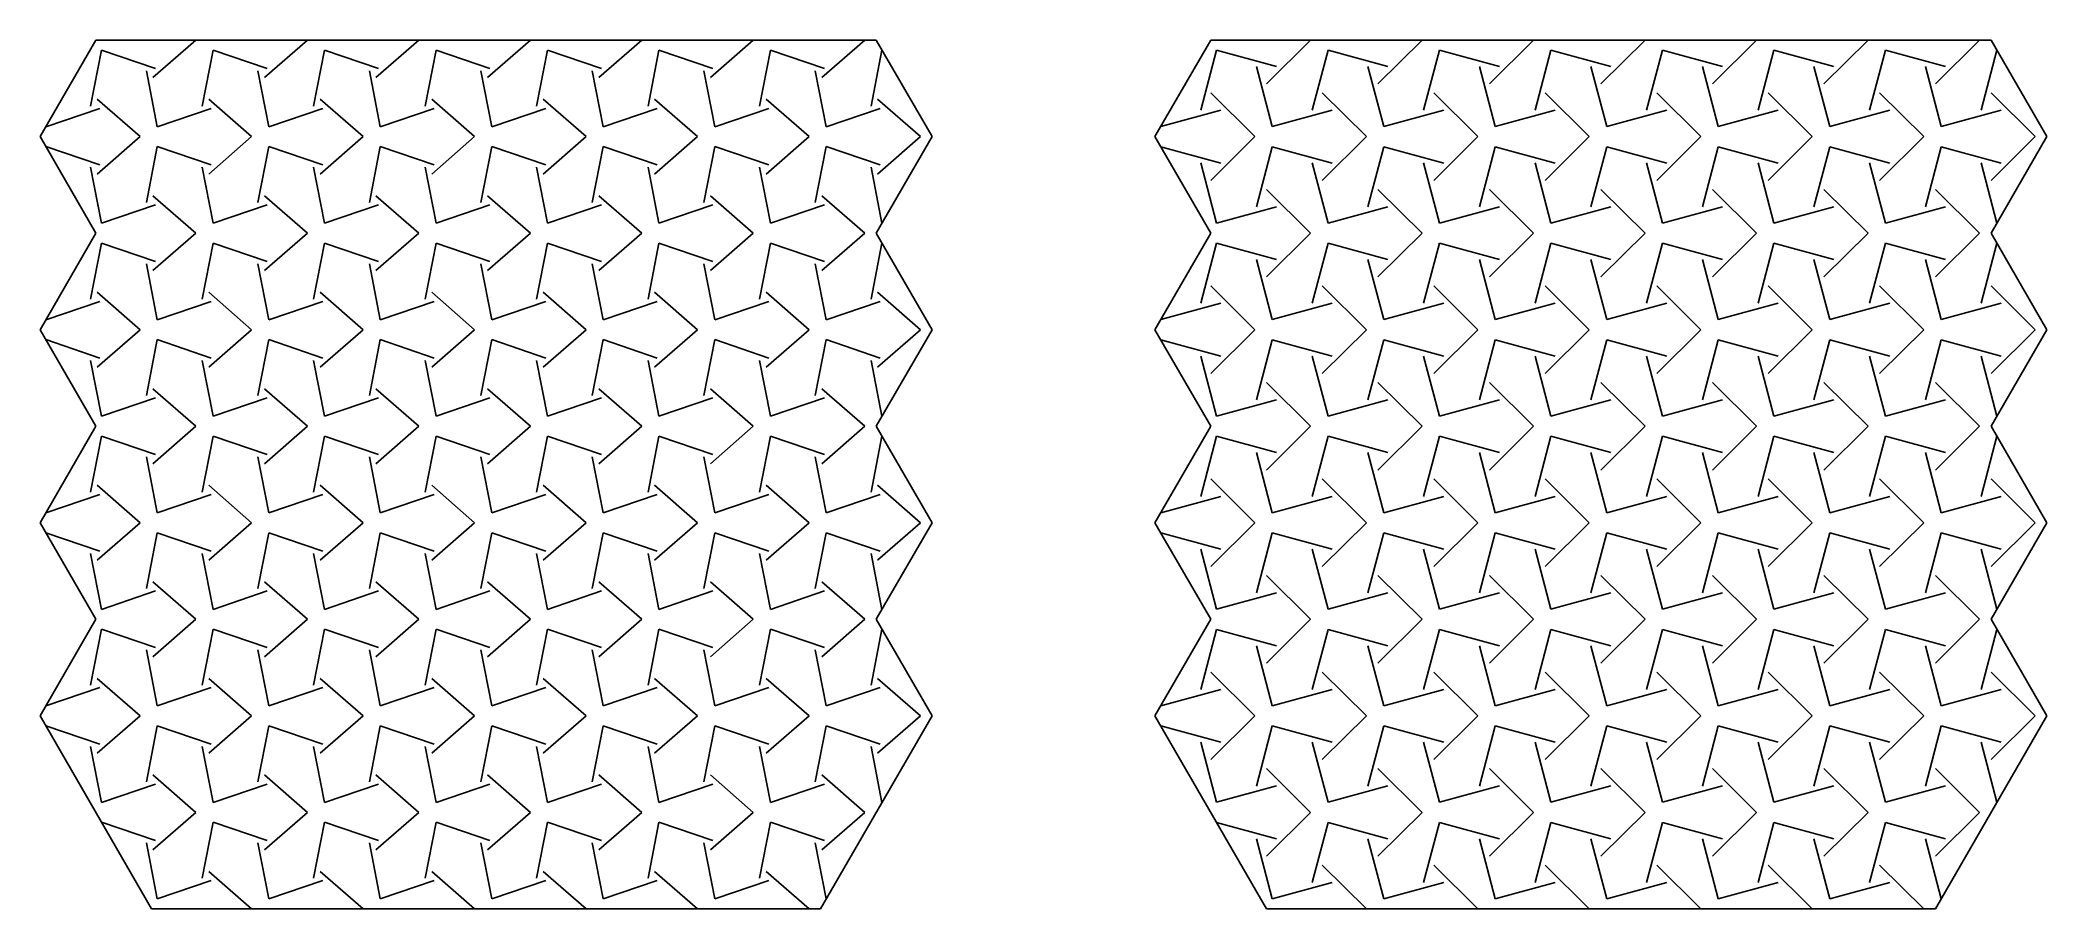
# Model space of a CAD drawing. Extents: x -340 to -160, y -39 to 39.
import ezdxf

# ---------------------------------------------------------------- set-up
doc = ezdxf.new("R2010")
doc.units = 0
doc.layers.add('DEFAULT', color=7, linetype='CONTINUOUS')

msp = doc.modelspace()

# ---------------------------------------------------------------- linework, layer by layer
at = {"layer": 'DEFAULT'}
for p, q in [((-340, 30.31), (-335, 38.97)), ((-334.49, 38.08), (-335.47, 33.06)), ((-335, 38.97), (-265, 38.97)), ((-329.65, 36.43), (-334.49, 38.08)), ((-326.03, 38.97), (-329.88, 35.61)), ((-324.49, 38.08), (-325.47, 33.06)), ((-319.65, 36.43), (-324.49, 38.08)), ((-316.03, 38.97), (-319.88, 35.61)), ((-314.49, 38.08), (-315.47, 33.06)), ((-309.65, 36.43), (-314.49, 38.08)), ((-306.03, 38.97), (-309.88, 35.61)), ((-304.49, 38.08), (-305.47, 33.06)), ((-299.65, 36.43), (-304.49, 38.08)), ((-296.03, 38.97), (-299.88, 35.61)), ((-294.49, 38.08), (-295.47, 33.06)), ((-289.65, 36.43), (-294.49, 38.08)), ((-286.03, 38.97), (-289.88, 35.61)), ((-284.49, 38.08), (-285.47, 33.06)), ((-279.65, 36.43), (-284.49, 38.08)), ((-276.03, 38.97), (-279.88, 35.61)), ((-274.49, 38.08), (-275.47, 33.06)), ((-269.65, 36.43), (-274.49, 38.08)), ((-266.03, 38.97), (-269.88, 35.61)), ((-264.49, 38.08), (-265.47, 33.06)), ((-265, 38.97), (-260, 30.31)), ((-240, 30.31), (-235, 38.97)), ((-235.9, 32.68), (-234.48, 38.07)), ((-235, 38.97), (-165, 38.97)), ((-234.48, 38.07), (-229.1, 36.6)), ((-226.04, 38.97), (-230, 35.04)), ((-225.9, 32.68), (-224.48, 38.07)), ((-224.48, 38.07), (-219.1, 36.6)), ((-216.04, 38.97), (-220, 35.04)), ((-215.9, 32.68), (-214.48, 38.07)), ((-214.48, 38.07), (-209.1, 36.6)), ((-206.04, 38.97), (-210, 35.04)), ((-205.9, 32.68), (-204.48, 38.07)), ((-204.48, 38.07), (-199.1, 36.6)), ((-196.04, 38.97), (-200, 35.04)), ((-195.9, 32.68), (-194.48, 38.07)), ((-194.48, 38.07), (-189.1, 36.6)), ((-186.04, 38.97), (-190, 35.04)), ((-185.9, 32.68), (-184.48, 38.07)), ((-184.48, 38.07), (-179.1, 36.6)), ((-176.04, 38.97), (-180, 35.04)), ((-175.9, 32.68), (-174.48, 38.07)), ((-174.48, 38.07), (-169.1, 36.6)), ((-166.04, 38.97), (-170, 35.04)), ((-164.48, 38.07), (-165.9, 32.68)), ((-165, 38.97), (-160, 30.31)), ((-329.49, 31.2), (-330.47, 36.22)), ((-319.49, 31.2), (-320.47, 36.22)), ((-309.49, 31.2), (-310.47, 36.22)), ((-299.49, 31.2), (-300.47, 36.22)), ((-289.49, 31.2), (-290.47, 36.22)), ((-279.49, 31.2), (-280.47, 36.22)), ((-269.49, 31.2), (-270.47, 36.22)), ((-230.9, 36.61), (-229.48, 31.22)), ((-220.9, 36.61), (-219.48, 31.22)), ((-210.9, 36.61), (-209.48, 31.22)), ((-200.9, 36.61), (-199.48, 31.22)), ((-190.9, 36.61), (-189.48, 31.22)), ((-180.9, 36.61), (-179.48, 31.22)), ((-170.9, 36.61), (-169.48, 31.22)), ((-231.04, 30.31), (-235, 34.24)), ((-221.04, 30.31), (-225, 34.24)), ((-211.04, 30.31), (-215, 34.24)), ((-201.04, 30.31), (-205, 34.24)), ((-191.04, 30.31), (-195, 34.24)), ((-181.04, 30.31), (-185, 34.24)), ((-171.04, 30.31), (-175, 34.24)), ((-161.04, 30.31), (-165, 34.24)), ((-339.49, 31.2), (-334.65, 32.85)), ((-334.88, 33.67), (-331.03, 30.31)), ((-324.65, 32.85), (-329.49, 31.2)), ((-324.88, 33.67), (-321.03, 30.31)), ((-314.65, 32.85), (-319.49, 31.2)), ((-314.88, 33.67), (-311.03, 30.31)), ((-304.65, 32.85), (-309.49, 31.2)), ((-304.88, 33.67), (-301.03, 30.31)), ((-294.65, 32.85), (-299.49, 31.2)), ((-294.88, 33.67), (-291.03, 30.31)), ((-284.65, 32.85), (-289.49, 31.2)), ((-284.88, 33.67), (-281.03, 30.31)), ((-274.65, 32.85), (-279.49, 31.2)), ((-274.88, 33.67), (-271.03, 30.31)), ((-264.65, 32.85), (-269.49, 31.2)), ((-264.88, 33.67), (-261.03, 30.31)), ((-239.48, 31.22), (-234.1, 32.68)), ((-229.48, 31.22), (-224.1, 32.68)), ((-219.48, 31.22), (-214.1, 32.68)), ((-209.48, 31.22), (-204.1, 32.68)), ((-199.48, 31.22), (-194.1, 32.68)), ((-189.48, 31.22), (-184.1, 32.68)), ((-179.48, 31.22), (-174.1, 32.68)), ((-169.48, 31.22), (-164.1, 32.68)), ((-335, 21.65), (-340, 30.31)), ((-339.49, 29.42), (-334.65, 27.77)), ((-331.03, 30.31), (-334.88, 26.95)), ((-329.49, 29.42), (-330.47, 24.4)), ((-324.65, 27.77), (-329.49, 29.42)), ((-321.03, 30.31), (-324.88, 26.95)), ((-319.49, 29.42), (-320.47, 24.4)), ((-314.65, 27.77), (-319.49, 29.42)), ((-311.03, 30.31), (-314.88, 26.95)), ((-309.49, 29.42), (-310.47, 24.4)), ((-304.65, 27.77), (-309.49, 29.42)), ((-301.03, 30.31), (-304.88, 26.95)), ((-299.49, 29.42), (-300.47, 24.4)), ((-294.65, 27.77), (-299.49, 29.42)), ((-291.03, 30.31), (-294.88, 26.95)), ((-289.49, 29.42), (-290.47, 24.4)), ((-284.65, 27.77), (-289.49, 29.42)), ((-281.03, 30.31), (-284.88, 26.95)), ((-279.49, 29.42), (-280.47, 24.4)), ((-274.65, 27.77), (-279.49, 29.42)), ((-271.03, 30.31), (-274.88, 26.95)), ((-269.49, 29.42), (-270.47, 24.4)), ((-264.65, 27.77), (-269.49, 29.42)), ((-260, 30.31), (-265, 21.65)), ((-261.03, 30.31), (-264.88, 26.95)), ((-235, 21.65), (-240, 30.31)), ((-239.48, 29.41), (-234.1, 27.94)), ((-235, 26.38), (-231.04, 30.31)), ((-230.9, 24.02), (-229.48, 29.41)), ((-229.48, 29.41), (-224.1, 27.94)), ((-225, 26.38), (-221.04, 30.31)), ((-220.9, 24.02), (-219.48, 29.41)), ((-219.48, 29.41), (-214.1, 27.94)), ((-215, 26.38), (-211.04, 30.31)), ((-210.9, 24.02), (-209.48, 29.41)), ((-209.48, 29.41), (-204.1, 27.94)), ((-205, 26.38), (-201.04, 30.31)), ((-200.9, 24.02), (-199.48, 29.41)), ((-199.48, 29.41), (-194.1, 27.94)), ((-195, 26.38), (-191.04, 30.31)), ((-190.9, 24.02), (-189.48, 29.41)), ((-189.48, 29.41), (-184.1, 27.94)), ((-185, 26.38), (-181.04, 30.31)), ((-180.9, 24.02), (-179.48, 29.41)), ((-179.48, 29.41), (-174.1, 27.94)), ((-175, 26.38), (-171.04, 30.31)), ((-170.9, 24.02), (-169.48, 29.41)), ((-169.48, 29.41), (-164.1, 27.94)), ((-160, 30.31), (-165, 21.65)), ((-165, 26.38), (-161.04, 30.31)), ((-334.49, 22.54), (-335.47, 27.56)), ((-324.49, 22.54), (-325.47, 27.56)), ((-314.49, 22.54), (-315.47, 27.56)), ((-304.49, 22.54), (-305.47, 27.56)), ((-294.49, 22.54), (-295.47, 27.56)), ((-284.49, 22.54), (-285.47, 27.56)), ((-274.49, 22.54), (-275.47, 27.56)), ((-264.49, 22.54), (-265.47, 27.56)), ((-235.9, 27.95), (-234.48, 22.56)), ((-225.9, 27.95), (-224.48, 22.56)), ((-215.9, 27.95), (-214.48, 22.56)), ((-205.9, 27.95), (-204.48, 22.56)), ((-195.9, 27.95), (-194.48, 22.56)), ((-185.9, 27.95), (-184.48, 22.56)), ((-175.9, 27.95), (-174.48, 22.56)), ((-164.48, 22.56), (-165.9, 27.95)), ((-226.04, 21.65), (-230, 25.58)), ((-216.04, 21.65), (-220, 25.58)), ((-206.04, 21.65), (-210, 25.58)), ((-196.04, 21.65), (-200, 25.58)), ((-186.04, 21.65), (-190, 25.58)), ((-176.04, 21.65), (-180, 25.58)), ((-166.04, 21.65), (-170, 25.58)), ((-329.65, 24.19), (-334.49, 22.54)), ((-329.88, 25.01), (-326.03, 21.65)), ((-319.65, 24.19), (-324.49, 22.54)), ((-319.88, 25.01), (-316.03, 21.65)), ((-309.65, 24.19), (-314.49, 22.54)), ((-309.88, 25.01), (-306.03, 21.65)), ((-299.65, 24.19), (-304.49, 22.54)), ((-299.88, 25.01), (-296.03, 21.65)), ((-289.65, 24.19), (-294.49, 22.54)), ((-289.88, 25.01), (-286.03, 21.65)), ((-279.65, 24.19), (-284.49, 22.54)), ((-279.88, 25.01), (-276.03, 21.65)), ((-269.65, 24.19), (-274.49, 22.54)), ((-269.88, 25.01), (-266.03, 21.65)), ((-234.48, 22.56), (-229.1, 24.02)), ((-224.48, 22.56), (-219.1, 24.02)), ((-214.48, 22.56), (-209.1, 24.02)), ((-204.48, 22.56), (-199.1, 24.02)), ((-194.48, 22.56), (-189.1, 24.02)), ((-184.48, 22.56), (-179.1, 24.02)), ((-174.48, 22.56), (-169.1, 24.02)), ((-340, 12.99), (-335, 21.65)), ((-326.03, 21.65), (-329.88, 18.29)), ((-316.03, 21.65), (-319.88, 18.29)), ((-306.03, 21.65), (-309.88, 18.29)), ((-296.03, 21.65), (-299.88, 18.29)), ((-286.03, 21.65), (-289.88, 18.29)), ((-276.03, 21.65), (-279.88, 18.29)), ((-266.03, 21.65), (-269.88, 18.29)), ((-265, 21.65), (-260, 12.99)), ((-240, 12.99), (-235, 21.65)), ((-230, 17.72), (-226.04, 21.65)), ((-220, 17.72), (-216.04, 21.65)), ((-210, 17.72), (-206.04, 21.65)), ((-200, 17.72), (-196.04, 21.65)), ((-190, 17.72), (-186.04, 21.65)), ((-180, 17.72), (-176.04, 21.65)), ((-170, 17.72), (-166.04, 21.65)), ((-165, 21.65), (-160, 12.99)), ((-334.49, 20.76), (-335.47, 15.74)), ((-329.65, 19.11), (-334.49, 20.76)), ((-324.49, 20.76), (-325.47, 15.74)), ((-319.65, 19.11), (-324.49, 20.76)), ((-314.49, 20.76), (-315.47, 15.74)), ((-309.65, 19.11), (-314.49, 20.76)), ((-304.49, 20.76), (-305.47, 15.74)), ((-299.65, 19.11), (-304.49, 20.76)), ((-294.49, 20.76), (-295.47, 15.74)), ((-289.65, 19.11), (-294.49, 20.76)), ((-284.49, 20.76), (-285.47, 15.74)), ((-279.65, 19.11), (-284.49, 20.76)), ((-274.49, 20.76), (-275.47, 15.74)), ((-269.65, 19.11), (-274.49, 20.76)), ((-264.49, 20.76), (-265.47, 15.74)), ((-235.9, 15.36), (-234.48, 20.75)), ((-234.48, 20.75), (-229.1, 19.28)), ((-225.9, 15.36), (-224.48, 20.75)), ((-224.48, 20.75), (-219.1, 19.28)), ((-215.9, 15.36), (-214.48, 20.75)), ((-214.48, 20.75), (-209.1, 19.28)), ((-205.9, 15.36), (-204.48, 20.75)), ((-204.48, 20.75), (-199.1, 19.28)), ((-195.9, 15.36), (-194.48, 20.75)), ((-194.48, 20.75), (-189.1, 19.28)), ((-185.9, 15.36), (-184.48, 20.75)), ((-184.48, 20.75), (-179.1, 19.28)), ((-175.9, 15.36), (-174.48, 20.75)), ((-174.48, 20.75), (-169.1, 19.28)), ((-164.48, 20.75), (-165.9, 15.36)), ((-329.49, 13.88), (-330.47, 18.9)), ((-319.49, 13.88), (-320.47, 18.9)), ((-309.49, 13.88), (-310.47, 18.9)), ((-299.49, 13.88), (-300.47, 18.9)), ((-289.49, 13.88), (-290.47, 18.9)), ((-279.49, 13.88), (-280.47, 18.9)), ((-269.49, 13.88), (-270.47, 18.9)), ((-230.9, 19.29), (-229.48, 13.9)), ((-220.9, 19.29), (-219.48, 13.9)), ((-210.9, 19.29), (-209.48, 13.9)), ((-200.9, 19.29), (-199.48, 13.9)), ((-190.9, 19.29), (-189.48, 13.9)), ((-180.9, 19.29), (-179.48, 13.9)), ((-170.9, 19.29), (-169.48, 13.9)), ((-334.88, 16.35), (-331.03, 12.99)), ((-324.88, 16.35), (-321.03, 12.99)), ((-314.88, 16.35), (-311.03, 12.99)), ((-304.88, 16.35), (-301.03, 12.99)), ((-294.88, 16.35), (-291.03, 12.99)), ((-284.88, 16.35), (-281.03, 12.99)), ((-274.88, 16.35), (-271.03, 12.99)), ((-264.88, 16.35), (-261.03, 12.99)), ((-231.04, 12.99), (-235, 16.92)), ((-221.04, 12.99), (-225, 16.92)), ((-211.04, 12.99), (-215, 16.92)), ((-201.04, 12.99), (-205, 16.92)), ((-191.04, 12.99), (-195, 16.92)), ((-181.04, 12.99), (-185, 16.92)), ((-171.04, 12.99), (-175, 16.92)), ((-161.04, 12.99), (-165, 16.92)), ((-339.49, 13.88), (-334.65, 15.53)), ((-324.65, 15.53), (-329.49, 13.88)), ((-314.65, 15.53), (-319.49, 13.88)), ((-304.65, 15.53), (-309.49, 13.88)), ((-294.65, 15.53), (-299.49, 13.88)), ((-284.65, 15.53), (-289.49, 13.88)), ((-274.65, 15.53), (-279.49, 13.88)), ((-264.65, 15.53), (-269.49, 13.88)), ((-239.48, 13.9), (-234.1, 15.36)), ((-229.48, 13.9), (-224.1, 15.36)), ((-219.48, 13.9), (-214.1, 15.36)), ((-209.48, 13.9), (-204.1, 15.36)), ((-199.48, 13.9), (-194.1, 15.36)), ((-189.48, 13.9), (-184.1, 15.36)), ((-179.48, 13.9), (-174.1, 15.36)), ((-169.48, 13.9), (-164.1, 15.36)), ((-335, 4.33), (-340, 12.99)), ((-331.03, 12.99), (-334.88, 9.63)), ((-321.03, 12.99), (-324.88, 9.63)), ((-311.03, 12.99), (-314.88, 9.63)), ((-301.03, 12.99), (-304.88, 9.63)), ((-291.03, 12.99), (-294.88, 9.63)), ((-281.03, 12.99), (-284.88, 9.63)), ((-271.03, 12.99), (-274.88, 9.63)), ((-260, 12.99), (-265, 4.33)), ((-261.03, 12.99), (-264.88, 9.63)), ((-235, 4.33), (-240, 12.99)), ((-235, 9.06), (-231.04, 12.99)), ((-225, 9.06), (-221.04, 12.99)), ((-215, 9.06), (-211.04, 12.99)), ((-205, 9.06), (-201.04, 12.99)), ((-195, 9.06), (-191.04, 12.99)), ((-185, 9.06), (-181.04, 12.99)), ((-175, 9.06), (-171.04, 12.99)), ((-160, 12.99), (-165, 4.33)), ((-165, 9.06), (-161.04, 12.99)), ((-339.49, 12.1), (-334.65, 10.45)), ((-329.49, 12.1), (-330.47, 7.08)), ((-324.65, 10.45), (-329.49, 12.1)), ((-319.49, 12.1), (-320.47, 7.08)), ((-314.65, 10.45), (-319.49, 12.1)), ((-309.49, 12.1), (-310.47, 7.08)), ((-304.65, 10.45), (-309.49, 12.1)), ((-299.49, 12.1), (-300.47, 7.08)), ((-294.65, 10.45), (-299.49, 12.1)), ((-289.49, 12.1), (-290.47, 7.08)), ((-284.65, 10.45), (-289.49, 12.1)), ((-279.49, 12.1), (-280.47, 7.08)), ((-274.65, 10.45), (-279.49, 12.1)), ((-269.49, 12.1), (-270.47, 7.08)), ((-264.65, 10.45), (-269.49, 12.1)), ((-239.48, 12.09), (-234.1, 10.62)), ((-230.9, 6.7), (-229.48, 12.09)), ((-229.48, 12.09), (-224.1, 10.62)), ((-220.9, 6.7), (-219.48, 12.09)), ((-219.48, 12.09), (-214.1, 10.62)), ((-210.9, 6.7), (-209.48, 12.09)), ((-209.48, 12.09), (-204.1, 10.62)), ((-200.9, 6.7), (-199.48, 12.09)), ((-199.48, 12.09), (-194.1, 10.62)), ((-190.9, 6.7), (-189.48, 12.09)), ((-189.48, 12.09), (-184.1, 10.62)), ((-180.9, 6.7), (-179.48, 12.09)), ((-179.48, 12.09), (-174.1, 10.62)), ((-170.9, 6.7), (-169.48, 12.09)), ((-169.48, 12.09), (-164.1, 10.62)), ((-334.49, 5.22), (-335.47, 10.24)), ((-324.49, 5.22), (-325.47, 10.24)), ((-314.49, 5.22), (-315.47, 10.24)), ((-304.49, 5.22), (-305.47, 10.24)), ((-294.49, 5.22), (-295.47, 10.24)), ((-284.49, 5.22), (-285.47, 10.24)), ((-274.49, 5.22), (-275.47, 10.24)), ((-264.49, 5.22), (-265.47, 10.24)), ((-235.9, 10.63), (-234.48, 5.24)), ((-225.9, 10.63), (-224.48, 5.24)), ((-215.9, 10.63), (-214.48, 5.24)), ((-205.9, 10.63), (-204.48, 5.24)), ((-195.9, 10.63), (-194.48, 5.24)), ((-185.9, 10.63), (-184.48, 5.24)), ((-175.9, 10.63), (-174.48, 5.24)), ((-164.48, 5.24), (-165.9, 10.63)), ((-329.88, 7.69), (-326.03, 4.33)), ((-319.88, 7.69), (-316.03, 4.33)), ((-309.88, 7.69), (-306.03, 4.33)), ((-299.88, 7.69), (-296.03, 4.33)), ((-289.88, 7.69), (-286.03, 4.33)), ((-279.88, 7.69), (-276.03, 4.33)), ((-269.88, 7.69), (-266.03, 4.33)), ((-226.04, 4.33), (-230, 8.26)), ((-216.04, 4.33), (-220, 8.26)), ((-206.04, 4.33), (-210, 8.26)), ((-196.04, 4.33), (-200, 8.26)), ((-186.04, 4.33), (-190, 8.26)), ((-176.04, 4.33), (-180, 8.26)), ((-166.04, 4.33), (-170, 8.26)), ((-329.65, 6.87), (-334.49, 5.22)), ((-319.65, 6.87), (-324.49, 5.22)), ((-309.65, 6.87), (-314.49, 5.22)), ((-299.65, 6.87), (-304.49, 5.22)), ((-289.65, 6.87), (-294.49, 5.22)), ((-279.65, 6.87), (-284.49, 5.22)), ((-269.65, 6.87), (-274.49, 5.22)), ((-234.48, 5.24), (-229.1, 6.7)), ((-224.48, 5.24), (-219.1, 6.7)), ((-214.48, 5.24), (-209.1, 6.7)), ((-204.48, 5.24), (-199.1, 6.7)), ((-194.48, 5.24), (-189.1, 6.7)), ((-184.48, 5.24), (-179.1, 6.7)), ((-174.48, 5.24), (-169.1, 6.7)), ((-340, -4.33), (-335, 4.33)), ((-326.03, 4.33), (-329.88, 0.97)), ((-316.03, 4.33), (-319.88, 0.97)), ((-306.03, 4.33), (-309.88, 0.97)), ((-296.03, 4.33), (-299.88, 0.97)), ((-286.03, 4.33), (-289.88, 0.97)), ((-276.03, 4.33), (-279.88, 0.97)), ((-266.03, 4.33), (-269.88, 0.97)), ((-265, 4.33), (-260, -4.33)), ((-240, -4.33), (-235, 4.33)), ((-230, 0.4), (-226.04, 4.33)), ((-220, 0.4), (-216.04, 4.33)), ((-210, 0.4), (-206.04, 4.33)), ((-200, 0.4), (-196.04, 4.33)), ((-190, 0.4), (-186.04, 4.33)), ((-180, 0.4), (-176.04, 4.33)), ((-170, 0.4), (-166.04, 4.33)), ((-165, 4.33), (-160, -4.33)), ((-334.49, 3.44), (-335.47, -1.58)), ((-329.65, 1.79), (-334.49, 3.44)), ((-324.49, 3.44), (-325.47, -1.58)), ((-319.65, 1.79), (-324.49, 3.44)), ((-314.49, 3.44), (-315.47, -1.58)), ((-309.65, 1.79), (-314.49, 3.44)), ((-304.49, 3.44), (-305.47, -1.58)), ((-299.65, 1.79), (-304.49, 3.44)), ((-294.49, 3.44), (-295.47, -1.58)), ((-289.65, 1.79), (-294.49, 3.44)), ((-284.49, 3.44), (-285.47, -1.58)), ((-279.65, 1.79), (-284.49, 3.44)), ((-274.49, 3.44), (-275.47, -1.58)), ((-269.65, 1.79), (-274.49, 3.44)), ((-264.49, 3.44), (-265.47, -1.58)), ((-235.9, -1.97), (-234.48, 3.43)), ((-234.48, 3.43), (-229.1, 1.96)), ((-230.9, 1.97), (-229.48, -3.43)), ((-225.9, -1.97), (-224.48, 3.43)), ((-224.48, 3.43), (-219.1, 1.96)), ((-220.9, 1.97), (-219.48, -3.43)), ((-215.9, -1.97), (-214.48, 3.43)), ((-214.48, 3.43), (-209.1, 1.96)), ((-210.9, 1.97), (-209.48, -3.43)), ((-205.9, -1.97), (-204.48, 3.43)), ((-204.48, 3.43), (-199.1, 1.96)), ((-200.9, 1.97), (-199.48, -3.43)), ((-195.9, -1.97), (-194.48, 3.43)), ((-194.48, 3.43), (-189.1, 1.96)), ((-190.9, 1.97), (-189.48, -3.43)), ((-185.9, -1.97), (-184.48, 3.43)), ((-184.48, 3.43), (-179.1, 1.96)), ((-180.9, 1.97), (-179.48, -3.43)), ((-175.9, -1.97), (-174.48, 3.43)), ((-174.48, 3.43), (-169.1, 1.96)), ((-170.9, 1.97), (-169.48, -3.43)), ((-164.48, 3.43), (-165.9, -1.97)), ((-329.49, -3.44), (-330.47, 1.58)), ((-319.49, -3.44), (-320.47, 1.58)), ((-309.49, -3.44), (-310.47, 1.58)), ((-299.49, -3.44), (-300.47, 1.58)), ((-289.49, -3.44), (-290.47, 1.58)), ((-279.49, -3.44), (-280.47, 1.58)), ((-269.49, -3.44), (-270.47, 1.58)), ((-339.49, -3.44), (-334.65, -1.79)), ((-334.88, -0.97), (-331.03, -4.33)), ((-324.65, -1.79), (-329.49, -3.44)), ((-324.88, -0.97), (-321.03, -4.33)), ((-314.65, -1.79), (-319.49, -3.44)), ((-314.88, -0.97), (-311.03, -4.33)), ((-304.65, -1.79), (-309.49, -3.44)), ((-304.88, -0.97), (-301.03, -4.33)), ((-294.65, -1.79), (-299.49, -3.44)), ((-294.88, -0.97), (-291.03, -4.33)), ((-284.65, -1.79), (-289.49, -3.44)), ((-284.88, -0.97), (-281.03, -4.33)), ((-274.65, -1.79), (-279.49, -3.44)), ((-274.88, -0.97), (-271.03, -4.33)), ((-264.65, -1.79), (-269.49, -3.44)), ((-264.88, -0.97), (-261.03, -4.33)), ((-231.04, -4.33), (-235, -0.4)), ((-221.04, -4.33), (-225, -0.4)), ((-211.04, -4.33), (-215, -0.4)), ((-201.04, -4.33), (-205, -0.4)), ((-191.04, -4.33), (-195, -0.4)), ((-181.04, -4.33), (-185, -0.4)), ((-171.04, -4.33), (-175, -0.4)), ((-161.04, -4.33), (-165, -0.4)), ((-239.48, -3.43), (-234.1, -1.96)), ((-229.48, -3.43), (-224.1, -1.96)), ((-219.48, -3.43), (-214.1, -1.96)), ((-209.48, -3.43), (-204.1, -1.96)), ((-199.48, -3.43), (-194.1, -1.96)), ((-189.48, -3.43), (-184.1, -1.96)), ((-179.48, -3.43), (-174.1, -1.96)), ((-169.48, -3.43), (-164.1, -1.96)), ((-335, -12.99), (-340, -4.33)), ((-339.49, -5.22), (-334.65, -6.87)), ((-331.03, -4.33), (-334.88, -7.69)), ((-329.49, -5.22), (-330.47, -10.24)), ((-324.65, -6.87), (-329.49, -5.22)), ((-321.03, -4.33), (-324.88, -7.69)), ((-319.49, -5.22), (-320.47, -10.24)), ((-314.65, -6.87), (-319.49, -5.22)), ((-311.03, -4.33), (-314.88, -7.69)), ((-309.49, -5.22), (-310.47, -10.24)), ((-304.65, -6.87), (-309.49, -5.22)), ((-301.03, -4.33), (-304.88, -7.69)), ((-299.49, -5.22), (-300.47, -10.24)), ((-294.65, -6.87), (-299.49, -5.22)), ((-291.03, -4.33), (-294.88, -7.69)), ((-289.49, -5.22), (-290.47, -10.24)), ((-284.65, -6.87), (-289.49, -5.22)), ((-281.03, -4.33), (-284.88, -7.69)), ((-279.49, -5.22), (-280.47, -10.24)), ((-274.65, -6.87), (-279.49, -5.22)), ((-271.03, -4.33), (-274.88, -7.69)), ((-269.49, -5.22), (-270.47, -10.24)), ((-264.65, -6.87), (-269.49, -5.22)), ((-260, -4.33), (-265, -12.99)), ((-261.03, -4.33), (-264.88, -7.69)), ((-235, -12.99), (-240, -4.33)), ((-239.48, -5.24), (-234.1, -6.7)), ((-235, -8.26), (-231.04, -4.33)), ((-230.9, -10.63), (-229.48, -5.24)), ((-229.48, -5.24), (-224.1, -6.7)), ((-225, -8.26), (-221.04, -4.33)), ((-220.9, -10.63), (-219.48, -5.24)), ((-219.48, -5.24), (-214.1, -6.7)), ((-215, -8.26), (-211.04, -4.33)), ((-210.9, -10.63), (-209.48, -5.24)), ((-209.48, -5.24), (-204.1, -6.7)), ((-205, -8.26), (-201.04, -4.33)), ((-200.9, -10.63), (-199.48, -5.24)), ((-199.48, -5.24), (-194.1, -6.7)), ((-195, -8.26), (-191.04, -4.33)), ((-190.9, -10.63), (-189.48, -5.24)), ((-189.48, -5.24), (-184.1, -6.7)), ((-185, -8.26), (-181.04, -4.33)), ((-180.9, -10.63), (-179.48, -5.24)), ((-179.48, -5.24), (-174.1, -6.7)), ((-175, -8.26), (-171.04, -4.33)), ((-170.9, -10.63), (-169.48, -5.24)), ((-169.48, -5.24), (-164.1, -6.7)), ((-160, -4.33), (-165, -12.99)), ((-165, -8.26), (-161.04, -4.33)), ((-334.49, -12.1), (-335.47, -7.08)), ((-324.49, -12.1), (-325.47, -7.08)), ((-314.49, -12.1), (-315.47, -7.08)), ((-304.49, -12.1), (-305.47, -7.08)), ((-294.49, -12.1), (-295.47, -7.08)), ((-284.49, -12.1), (-285.47, -7.08)), ((-274.49, -12.1), (-275.47, -7.08)), ((-264.49, -12.1), (-265.47, -7.08)), ((-235.9, -6.7), (-234.48, -12.09)), ((-225.9, -6.7), (-224.48, -12.09)), ((-215.9, -6.7), (-214.48, -12.09)), ((-205.9, -6.7), (-204.48, -12.09)), ((-195.9, -6.7), (-194.48, -12.09)), ((-185.9, -6.7), (-184.48, -12.09)), ((-175.9, -6.7), (-174.48, -12.09)), ((-164.48, -12.09), (-165.9, -6.7)), ((-329.65, -10.45), (-334.49, -12.1)), ((-329.88, -9.63), (-326.03, -12.99)), ((-319.65, -10.45), (-324.49, -12.1)), ((-319.88, -9.63), (-316.03, -12.99)), ((-309.65, -10.45), (-314.49, -12.1)), ((-309.88, -9.63), (-306.03, -12.99)), ((-299.65, -10.45), (-304.49, -12.1)), ((-299.88, -9.63), (-296.03, -12.99)), ((-289.65, -10.45), (-294.49, -12.1)), ((-289.88, -9.63), (-286.03, -12.99)), ((-279.65, -10.45), (-284.49, -12.1)), ((-279.88, -9.63), (-276.03, -12.99)), ((-269.65, -10.45), (-274.49, -12.1)), ((-269.88, -9.63), (-266.03, -12.99)), ((-234.48, -12.09), (-229.1, -10.62)), ((-226.04, -12.99), (-230, -9.06)), ((-224.48, -12.09), (-219.1, -10.62)), ((-216.04, -12.99), (-220, -9.06)), ((-214.48, -12.09), (-209.1, -10.62)), ((-206.04, -12.99), (-210, -9.06)), ((-204.48, -12.09), (-199.1, -10.62)), ((-196.04, -12.99), (-200, -9.06)), ((-194.48, -12.09), (-189.1, -10.62)), ((-186.04, -12.99), (-190, -9.06)), ((-184.48, -12.09), (-179.1, -10.62)), ((-176.04, -12.99), (-180, -9.06)), ((-174.48, -12.09), (-169.1, -10.62)), ((-166.04, -12.99), (-170, -9.06)), ((-340, -21.65), (-335, -12.99)), ((-334.49, -13.88), (-335.47, -18.9)), ((-329.65, -15.53), (-334.49, -13.88)), ((-326.03, -12.99), (-329.88, -16.35)), ((-324.49, -13.88), (-325.47, -18.9)), ((-319.65, -15.53), (-324.49, -13.88)), ((-316.03, -12.99), (-319.88, -16.35)), ((-314.49, -13.88), (-315.47, -18.9)), ((-309.65, -15.53), (-314.49, -13.88)), ((-306.03, -12.99), (-309.88, -16.35)), ((-304.49, -13.88), (-305.47, -18.9)), ((-299.65, -15.53), (-304.49, -13.88)), ((-296.03, -12.99), (-299.88, -16.35)), ((-294.49, -13.88), (-295.47, -18.9)), ((-289.65, -15.53), (-294.49, -13.88)), ((-286.03, -12.99), (-289.88, -16.35)), ((-284.49, -13.88), (-285.47, -18.9)), ((-279.65, -15.53), (-284.49, -13.88)), ((-276.03, -12.99), (-279.88, -16.35)), ((-274.49, -13.88), (-275.47, -18.9)), ((-269.65, -15.53), (-274.49, -13.88)), ((-266.03, -12.99), (-269.88, -16.35)), ((-264.49, -13.88), (-265.47, -18.9)), ((-265, -12.99), (-260, -21.65)), ((-240, -21.65), (-235, -12.99)), ((-235.9, -19.29), (-234.48, -13.9)), ((-234.48, -13.9), (-229.1, -15.36)), ((-230, -16.92), (-226.04, -12.99)), ((-225.9, -19.29), (-224.48, -13.9)), ((-224.48, -13.9), (-219.1, -15.36)), ((-220, -16.92), (-216.04, -12.99)), ((-215.9, -19.29), (-214.48, -13.9)), ((-214.48, -13.9), (-209.1, -15.36)), ((-210, -16.92), (-206.04, -12.99)), ((-205.9, -19.29), (-204.48, -13.9)), ((-204.48, -13.9), (-199.1, -15.36)), ((-200, -16.92), (-196.04, -12.99)), ((-195.9, -19.29), (-194.48, -13.9)), ((-194.48, -13.9), (-189.1, -15.36)), ((-190, -16.92), (-186.04, -12.99)), ((-185.9, -19.29), (-184.48, -13.9)), ((-184.48, -13.9), (-179.1, -15.36)), ((-180, -16.92), (-176.04, -12.99)), ((-175.9, -19.29), (-174.48, -13.9)), ((-174.48, -13.9), (-169.1, -15.36)), ((-170, -16.92), (-166.04, -12.99)), ((-164.48, -13.9), (-165.9, -19.29)), ((-165, -12.99), (-160, -21.65)), ((-329.49, -20.76), (-330.47, -15.74)), ((-319.49, -20.76), (-320.47, -15.74)), ((-309.49, -20.76), (-310.47, -15.74)), ((-299.49, -20.76), (-300.47, -15.74)), ((-289.49, -20.76), (-290.47, -15.74)), ((-279.49, -20.76), (-280.47, -15.74)), ((-269.49, -20.76), (-270.47, -15.74)), ((-230.9, -15.36), (-229.48, -20.75)), ((-220.9, -15.36), (-219.48, -20.75)), ((-210.9, -15.36), (-209.48, -20.75)), ((-200.9, -15.36), (-199.48, -20.75)), ((-190.9, -15.36), (-189.48, -20.75)), ((-180.9, -15.36), (-179.48, -20.75)), ((-170.9, -15.36), (-169.48, -20.75)), ((-231.04, -21.65), (-235, -17.72)), ((-221.04, -21.65), (-225, -17.72)), ((-211.04, -21.65), (-215, -17.72)), ((-201.04, -21.65), (-205, -17.72)), ((-191.04, -21.65), (-195, -17.72)), ((-181.04, -21.65), (-185, -17.72)), ((-171.04, -21.65), (-175, -17.72)), ((-161.04, -21.65), (-165, -17.72)), ((-339.49, -20.76), (-334.65, -19.11)), ((-334.88, -18.29), (-331.03, -21.65)), ((-324.65, -19.11), (-329.49, -20.76)), ((-324.88, -18.29), (-321.03, -21.65)), ((-314.65, -19.11), (-319.49, -20.76)), ((-314.88, -18.29), (-311.03, -21.65)), ((-304.65, -19.11), (-309.49, -20.76)), ((-304.88, -18.29), (-301.03, -21.65)), ((-294.65, -19.11), (-299.49, -20.76)), ((-294.88, -18.29), (-291.03, -21.65)), ((-284.65, -19.11), (-289.49, -20.76)), ((-284.88, -18.29), (-281.03, -21.65)), ((-274.65, -19.11), (-279.49, -20.76)), ((-274.88, -18.29), (-271.03, -21.65)), ((-264.65, -19.11), (-269.49, -20.76)), ((-264.88, -18.29), (-261.03, -21.65)), ((-239.48, -20.75), (-234.1, -19.28)), ((-229.48, -20.75), (-224.1, -19.28)), ((-219.48, -20.75), (-214.1, -19.28)), ((-209.48, -20.75), (-204.1, -19.28)), ((-199.48, -20.75), (-194.1, -19.28)), ((-189.48, -20.75), (-184.1, -19.28)), ((-179.48, -20.75), (-174.1, -19.28)), ((-169.48, -20.75), (-164.1, -19.28)), ((-330, -38.97), (-340, -21.65)), ((-339.49, -22.54), (-334.65, -24.19)), ((-331.03, -21.65), (-334.88, -25.01)), ((-329.49, -22.54), (-330.47, -27.56)), ((-324.65, -24.19), (-329.49, -22.54)), ((-321.03, -21.65), (-324.88, -25.01)), ((-319.49, -22.54), (-320.47, -27.56)), ((-314.65, -24.19), (-319.49, -22.54)), ((-311.03, -21.65), (-314.88, -25.01)), ((-309.49, -22.54), (-310.47, -27.56)), ((-304.65, -24.19), (-309.49, -22.54)), ((-301.03, -21.65), (-304.88, -25.01)), ((-299.49, -22.54), (-300.47, -27.56)), ((-294.65, -24.19), (-299.49, -22.54)), ((-291.03, -21.65), (-294.88, -25.01)), ((-289.49, -22.54), (-290.47, -27.56)), ((-284.65, -24.19), (-289.49, -22.54)), ((-281.03, -21.65), (-284.88, -25.01)), ((-279.49, -22.54), (-280.47, -27.56)), ((-274.65, -24.19), (-279.49, -22.54)), ((-271.03, -21.65), (-274.88, -25.01)), ((-269.49, -22.54), (-270.47, -27.56)), ((-260, -21.65), (-270, -38.97)), ((-264.65, -24.19), (-269.49, -22.54)), ((-261.03, -21.65), (-264.88, -25.01)), ((-230, -38.97), (-240, -21.65)), ((-239.48, -22.56), (-234.1, -24.02)), ((-235, -25.58), (-231.04, -21.65)), ((-230.9, -27.95), (-229.48, -22.56)), ((-229.48, -22.56), (-224.1, -24.02)), ((-225, -25.58), (-221.04, -21.65)), ((-220.9, -27.95), (-219.48, -22.56)), ((-219.48, -22.56), (-214.1, -24.02)), ((-215, -25.58), (-211.04, -21.65)), ((-210.9, -27.95), (-209.48, -22.56)), ((-209.48, -22.56), (-204.1, -24.02)), ((-205, -25.58), (-201.04, -21.65)), ((-200.9, -27.95), (-199.48, -22.56)), ((-199.48, -22.56), (-194.1, -24.02)), ((-195, -25.58), (-191.04, -21.65)), ((-190.9, -27.95), (-189.48, -22.56)), ((-189.48, -22.56), (-184.1, -24.02)), ((-185, -25.58), (-181.04, -21.65)), ((-180.9, -27.95), (-179.48, -22.56)), ((-179.48, -22.56), (-174.1, -24.02)), ((-175, -25.58), (-171.04, -21.65)), ((-170.9, -27.95), (-169.48, -22.56)), ((-160, -21.65), (-170, -38.97)), ((-169.48, -22.56), (-164.1, -24.02)), ((-165, -25.58), (-161.04, -21.65)), ((-334.49, -29.42), (-335.47, -24.4)), ((-324.49, -29.42), (-325.47, -24.4)), ((-314.49, -29.42), (-315.47, -24.4)), ((-304.49, -29.42), (-305.47, -24.4)), ((-294.49, -29.42), (-295.47, -24.4)), ((-284.49, -29.42), (-285.47, -24.4)), ((-274.49, -29.42), (-275.47, -24.4)), ((-264.49, -29.42), (-265.47, -24.4)), ((-235.9, -24.02), (-234.48, -29.41)), ((-225.9, -24.02), (-224.48, -29.41)), ((-215.9, -24.02), (-214.48, -29.41)), ((-205.9, -24.02), (-204.48, -29.41)), ((-195.9, -24.02), (-194.48, -29.41)), ((-185.9, -24.02), (-184.48, -29.41)), ((-175.9, -24.02), (-174.48, -29.41)), ((-164.48, -29.41), (-165.9, -24.02)), ((-329.88, -26.95), (-326.03, -30.31)), ((-319.88, -26.95), (-316.03, -30.31)), ((-309.88, -26.95), (-306.03, -30.31)), ((-299.88, -26.95), (-296.03, -30.31)), ((-289.88, -26.95), (-286.03, -30.31)), ((-279.88, -26.95), (-276.03, -30.31)), ((-269.88, -26.95), (-266.03, -30.31)), ((-226.04, -30.31), (-230, -26.38)), ((-216.04, -30.31), (-220, -26.38)), ((-206.04, -30.31), (-210, -26.38)), ((-196.04, -30.31), (-200, -26.38)), ((-186.04, -30.31), (-190, -26.38)), ((-176.04, -30.31), (-180, -26.38)), ((-166.04, -30.31), (-170, -26.38)), ((-329.65, -27.77), (-334.49, -29.42)), ((-319.65, -27.77), (-324.49, -29.42)), ((-309.65, -27.77), (-314.49, -29.42)), ((-299.65, -27.77), (-304.49, -29.42)), ((-289.65, -27.77), (-294.49, -29.42)), ((-279.65, -27.77), (-284.49, -29.42)), ((-269.65, -27.77), (-274.49, -29.42)), ((-234.48, -29.41), (-229.1, -27.94)), ((-224.48, -29.41), (-219.1, -27.94)), ((-214.48, -29.41), (-209.1, -27.94)), ((-204.48, -29.41), (-199.1, -27.94)), ((-194.48, -29.41), (-189.1, -27.94)), ((-184.48, -29.41), (-179.1, -27.94)), ((-174.48, -29.41), (-169.1, -27.94)), ((-326.03, -30.31), (-329.88, -33.67)), ((-316.03, -30.31), (-319.88, -33.67)), ((-306.03, -30.31), (-309.88, -33.67)), ((-296.03, -30.31), (-299.88, -33.67)), ((-286.03, -30.31), (-289.88, -33.67)), ((-276.03, -30.31), (-279.88, -33.67)), ((-266.03, -30.31), (-269.88, -33.67)), ((-230, -34.24), (-226.04, -30.31)), ((-220, -34.24), (-216.04, -30.31)), ((-210, -34.24), (-206.04, -30.31)), ((-200, -34.24), (-196.04, -30.31)), ((-190, -34.24), (-186.04, -30.31)), ((-180, -34.24), (-176.04, -30.31)), ((-170, -34.24), (-166.04, -30.31)), ((-334.49, -31.2), (-329.65, -32.85)), ((-324.49, -31.2), (-325.47, -36.22)), ((-319.65, -32.85), (-324.49, -31.2)), ((-314.49, -31.2), (-315.47, -36.22)), ((-309.65, -32.85), (-314.49, -31.2)), ((-304.49, -31.2), (-305.47, -36.22)), ((-299.65, -32.85), (-304.49, -31.2)), ((-294.49, -31.2), (-295.47, -36.22)), ((-289.65, -32.85), (-294.49, -31.2)), ((-284.49, -31.2), (-285.47, -36.22)), ((-279.65, -32.85), (-284.49, -31.2)), ((-274.49, -31.2), (-275.47, -36.22)), ((-269.65, -32.85), (-274.49, -31.2)), ((-234.48, -31.22), (-229.1, -32.68)), ((-225.9, -36.61), (-224.48, -31.22)), ((-224.48, -31.22), (-219.1, -32.68)), ((-215.9, -36.61), (-214.48, -31.22)), ((-214.48, -31.22), (-209.1, -32.68)), ((-205.9, -36.61), (-204.48, -31.22)), ((-204.48, -31.22), (-199.1, -32.68)), ((-195.9, -36.61), (-194.48, -31.22)), ((-194.48, -31.22), (-189.1, -32.68)), ((-185.9, -36.61), (-184.48, -31.22)), ((-184.48, -31.22), (-179.1, -32.68)), ((-175.9, -36.61), (-174.48, -31.22)), ((-174.48, -31.22), (-169.1, -32.68)), ((-329.49, -38.08), (-330.47, -33.06)), ((-319.49, -38.08), (-320.47, -33.06)), ((-309.49, -38.08), (-310.47, -33.06)), ((-299.49, -38.08), (-300.47, -33.06)), ((-289.49, -38.08), (-290.47, -33.06)), ((-279.49, -38.08), (-280.47, -33.06)), ((-269.49, -38.08), (-270.47, -33.06)), ((-230.9, -32.68), (-229.48, -38.07)), ((-220.9, -32.68), (-219.48, -38.07)), ((-210.9, -32.68), (-209.48, -38.07)), ((-200.9, -32.68), (-199.48, -38.07)), ((-190.9, -32.68), (-189.48, -38.07)), ((-180.9, -32.68), (-179.48, -38.07)), ((-169.48, -38.07), (-170.9, -32.68)), ((-321.03, -38.97), (-324.88, -35.61)), ((-311.03, -38.97), (-314.88, -35.61)), ((-301.03, -38.97), (-304.88, -35.61)), ((-291.03, -38.97), (-294.88, -35.61)), ((-281.03, -38.97), (-284.88, -35.61)), ((-271.03, -38.97), (-274.88, -35.61)), ((-221.04, -38.97), (-225, -35.04)), ((-211.04, -38.97), (-215, -35.04)), ((-201.04, -38.97), (-205, -35.04)), ((-191.04, -38.97), (-195, -35.04)), ((-181.04, -38.97), (-185, -35.04)), ((-171.04, -38.97), (-175, -35.04)), ((-324.65, -36.43), (-329.49, -38.08)), ((-314.65, -36.43), (-319.49, -38.08)), ((-304.65, -36.43), (-309.49, -38.08)), ((-294.65, -36.43), (-299.49, -38.08)), ((-284.65, -36.43), (-289.49, -38.08)), ((-274.65, -36.43), (-279.49, -38.08)), ((-229.48, -38.07), (-224.1, -36.6)), ((-219.48, -38.07), (-214.1, -36.6)), ((-209.48, -38.07), (-204.1, -36.6)), ((-199.48, -38.07), (-194.1, -36.6)), ((-189.48, -38.07), (-184.1, -36.6)), ((-179.48, -38.07), (-174.1, -36.6)), ((-270, -38.97), (-330, -38.97)), ((-170, -38.97), (-230, -38.97))]:
    msp.add_line(p, q, dxfattribs=at)

doc.saveas('drawing.dxf')
